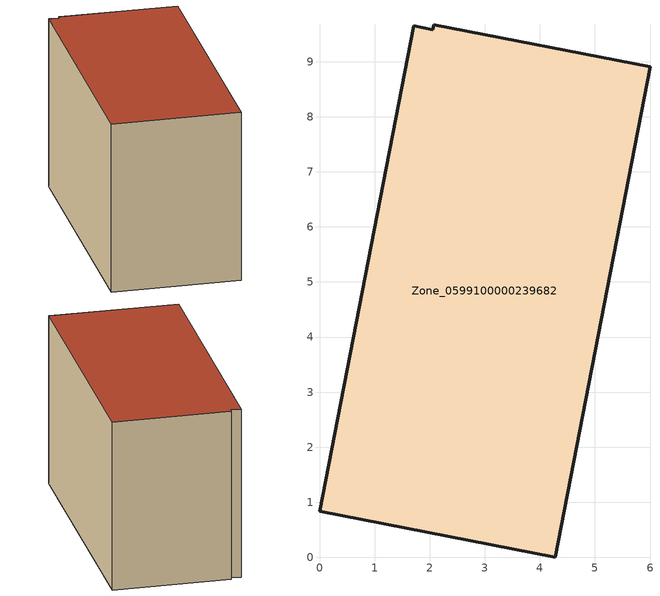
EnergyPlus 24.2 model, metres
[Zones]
Zone_0599100000239682
 floor ground (C_G): 2.07,9.67 6,8.91 4.28,0 0,0.84 1.71,9.65 2.05,9.58 z0
 wall outside (C_F): 4.28,0 6,8.91 2.07,9.67 2.05,9.58 1.71,9.65 0,0.84 4.28,0 z0:5.99
 roof outside (C_R): 6,8.91 2.07,9.67 2.05,9.58 1.71,9.65 0,0.84 4.28,0 z5.99
[BUILDING]
Pand.0599100000239682: North Axis=0; Terrain=City; Loads Convergence Tolerance Value=0.04; Temperature Convergence Tolerance Value=0.4; Solar Distribution=FullExterior; Maximum Number of Warmup Days=25; Minimum Number of Warmup Days=1
[Site:Location]
Rotterdam.The.Hague.AP_ZH_NLD Design_Conditions: Latitude=51.96; Longitude=4.45; Time Zone=1; Elevation=-4.5
[SITE:GROUNDTEMPERATURE:BUILDINGSURFACE]
18, 18, 18, 18, 18, 18, 18, 18, 18, 18, 18, 18
[MATERIAL] Thermal Absorptance=0.9; Solar Absorptance=0.7; Visible Absorptance=0.7
Name | Roughness | Thickness | Conductivity | Density | Specific Heat
G.TC.1946-1964 | MediumSmooth | 0.15 | 1 | 540 | 1210
F.TC.1946-1964 | Rough | 0.3 | 0.857143 | 1920 | 840
R.TC.1946-1964 | MediumRough | 0.2 | 0.235294 | 1500 | 1000
[CONSTRUCTION]
C_G: G.TC.1946-1964
C_F: F.TC.1946-1964
C_R: R.TC.1946-1964
[ZONE]
Zone_0599100000239682: Type=1; Multiplier=1; Ceiling Height=Autocalculate; Volume=Autocalculate; Floor Area=autocalculate; Part of Total Floor Area=Yes
[ZONEINFILTRATION:DESIGNFLOWRATE]
Infil_Zone_0599100000239682: Zone or ZoneList or Space or SpaceList=Zone_0599100000239682; Schedule=AlwaysOn; Design Flow Rate Calculation Method=Flow/Area; Flow Rate per Floor Area=0.003; Constant Term Coefficient=1; Temperature Term Coefficient=0; Velocity Term Coefficient=0; Velocity Squared Term Coefficient=0
[HVACTEMPLATE:ZONE:IDEALLOADSAIRSYSTEM]
Zone_0599100000239682: Maximum Heating Supply Air Temperature=50; Minimum Cooling Supply Air Temperature=13; Maximum Heating Supply Air Humidity Ratio=0.0156; Minimum Cooling Supply Air Humidity Ratio=0.0077; Heating Limit=NoLimit; Cooling Limit=NoLimit; Dehumidification Control Type=ConstantSensibleHeatRatio; Cooling Sensible Heat Ratio=0.7; Dehumidification Setpoint=60; Humidification Control Type=None; Humidification Setpoint=30; Outdoor Air Method=None; Outdoor Air Flow Rate per Person=0.00944; Outdoor Air Flow Rate per Zone Floor Area=0; Outdoor Air Flow Rate per Zone=0; Demand Controlled Ventilation Type=None; Outdoor Air Economizer Type=NoEconomizer; Heat Recovery Type=None; Sensible Heat Recovery Effectiveness=0.7; Latent Heat Recovery Effectiveness=0.65
[ZONECONTROL:THERMOSTAT]
ThermostatControl_Zone_0599100000239682: Zone or ZoneList=Zone_0599100000239682; Control Type Schedule=DualSetpointControlType; Control 1=Thermostat_Zone_0599100000239682; Temperature Difference Between Cutout And Setpoint=0
[THERMOSTATSETPOINT:DUALSETPOINT]
Thermostat_Zone_0599100000239682: Heating Setpoint Temperature Schedule=HeatingSetpoint_Zone_0599100000239682; Cooling Setpoint Temperature Schedule=CoolingSetpoint_Zone_0599100000239682
[SCHEDULE:COMPACT]
HeatingSetpoint_Zone_0599100000239682: Through: 12/31, For: AllDays, Until: 24:00, 21
CoolingSetpoint_Zone_0599100000239682: Through: 12/31, For: AllDays, Until: 24:00, 24
DualSetpointControlType: Through: 12/31, For: AllDays, Until: 24:00, 4
AlwaysOn: Through: 12/31, For: AllDays, Until: 24:00, 1
